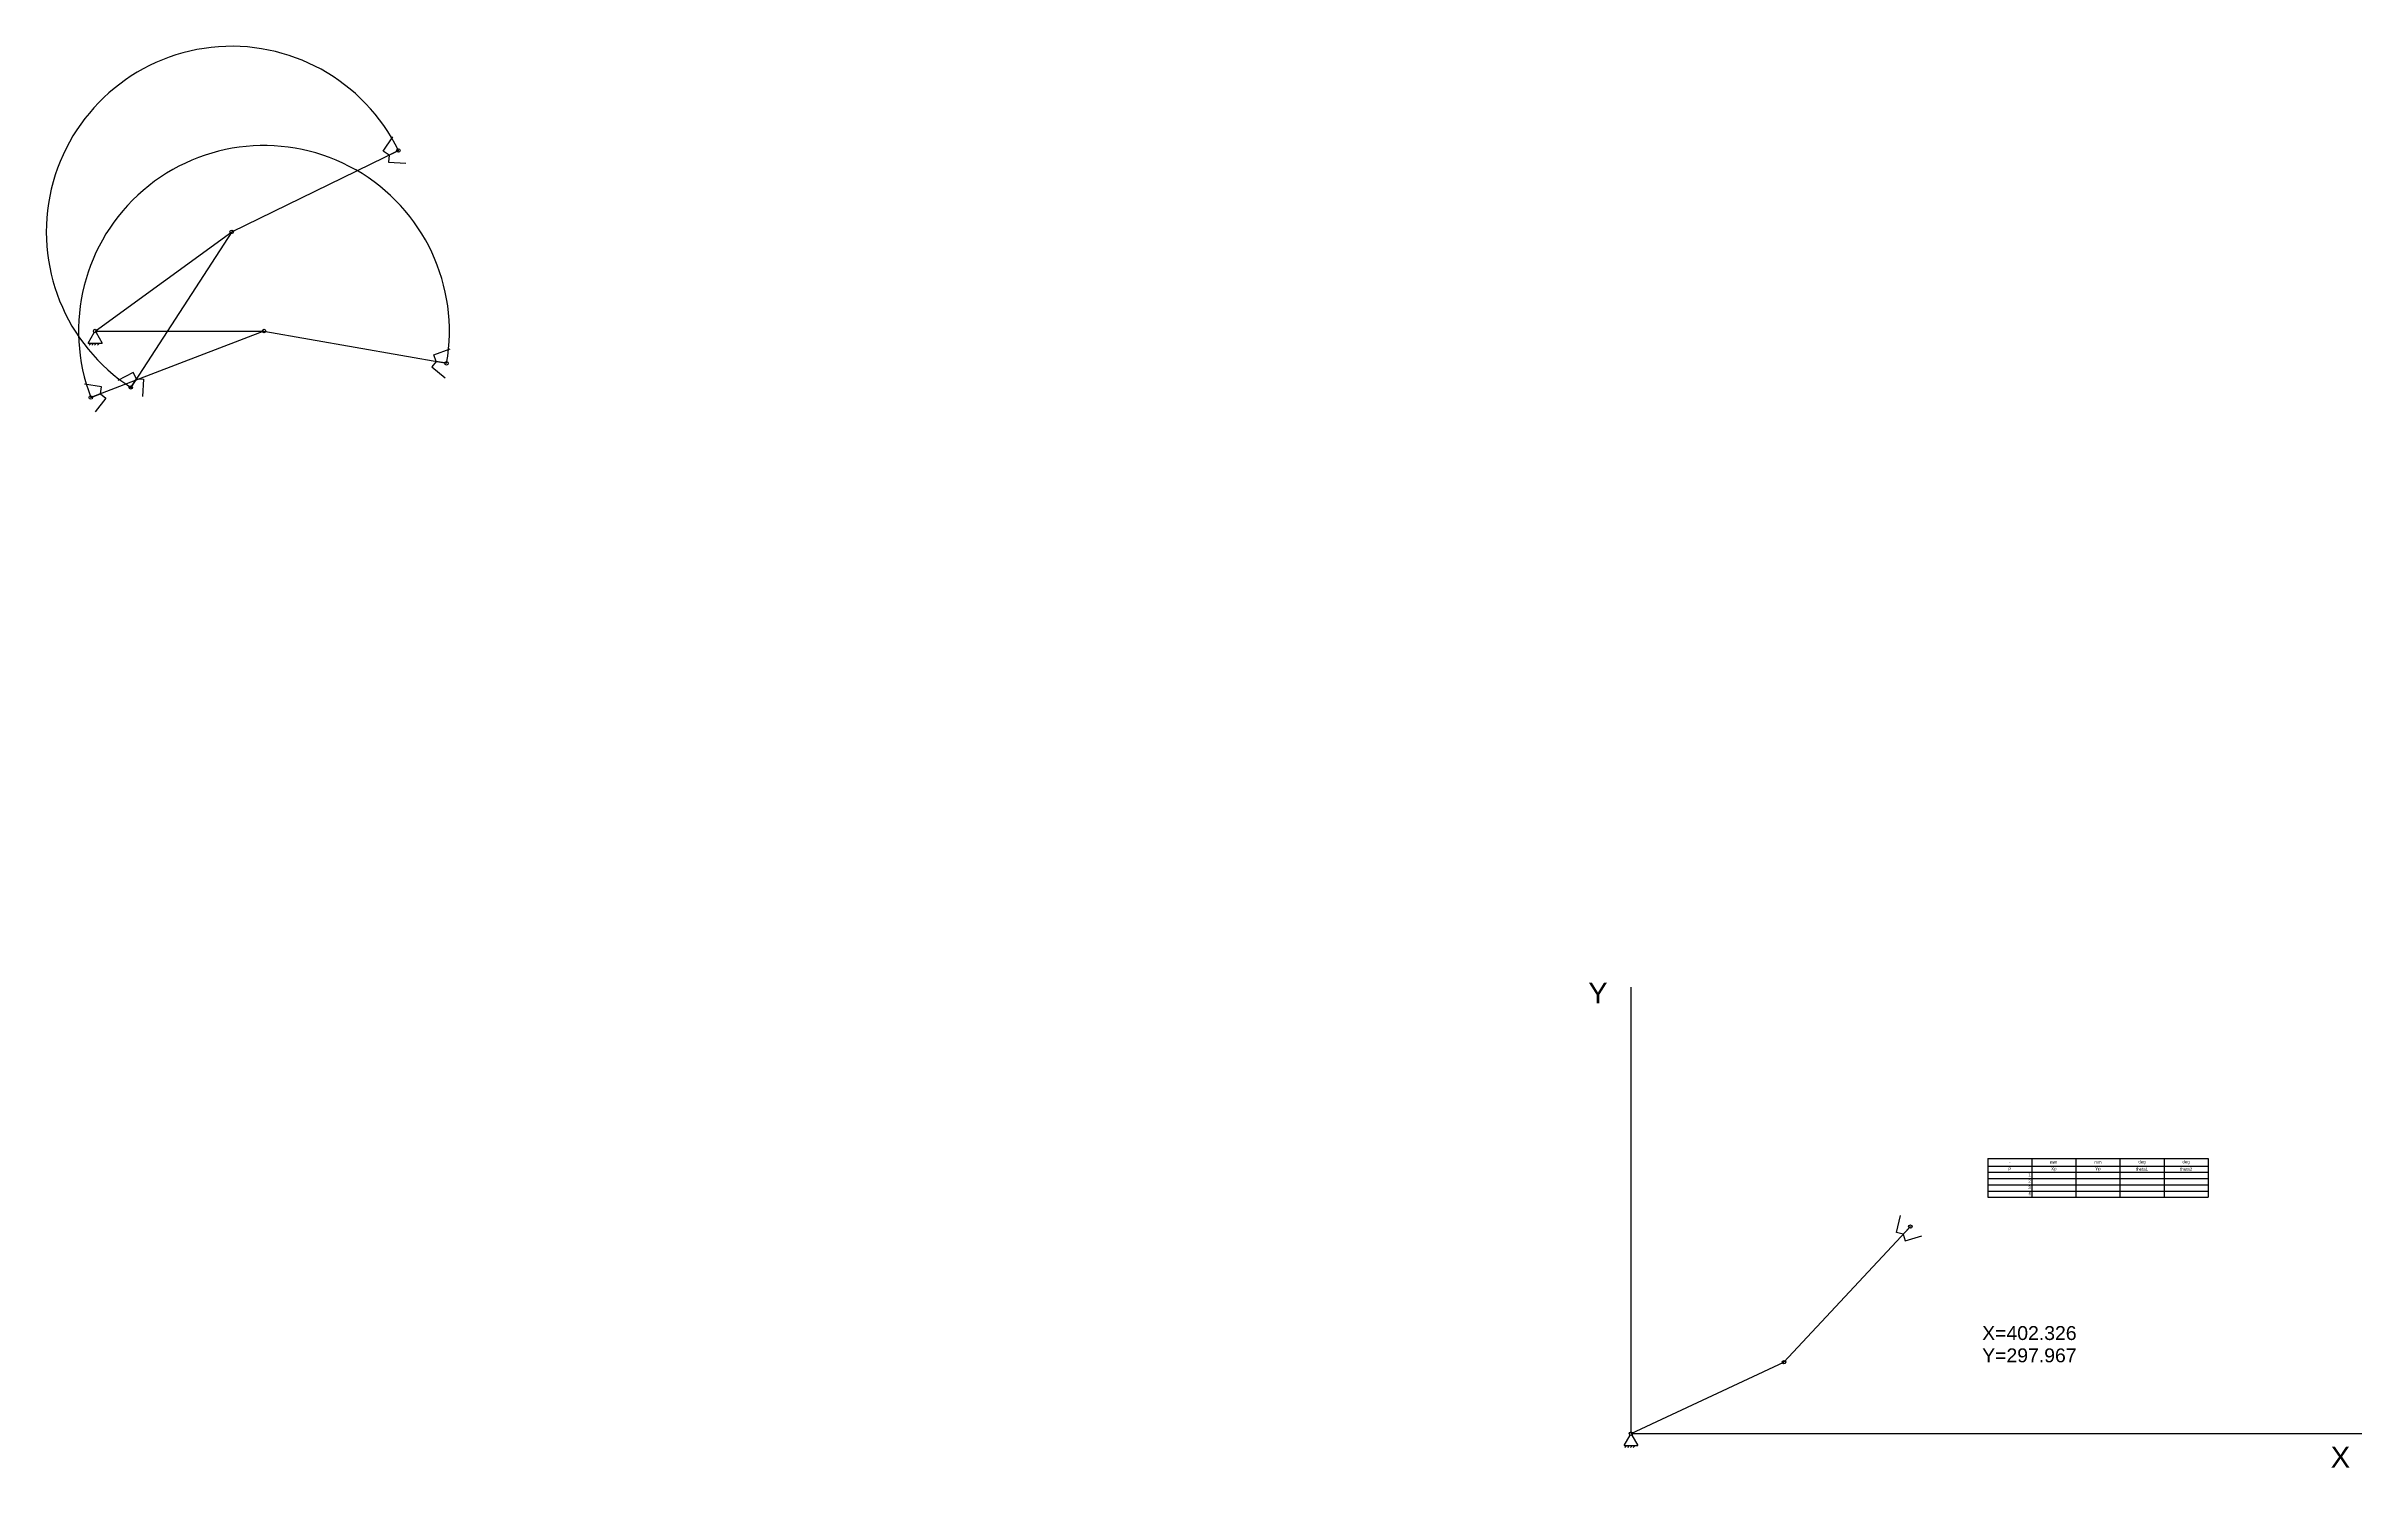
# Model space of a CAD drawing. Header units: millimetres. Extents: x 875 to 10533, y 576 to 5409.
# Drawn here: x 7199 to 10533, y 1201 to 3247 of the extents above; entities that cross this region are included whole.
import ezdxf

# ---------------------------------------------------------------- set-up
doc = ezdxf.new("R2010")
doc.units = ezdxf.units.MM
doc.styles.get("Standard").update_dxf_attribs({"font": 'arial.ttf'})

# ---------------------------------------------------------------- blocks, each defined once
blk = doc.blocks.new('Block1')
for p, q in [((-10, -17.3), (-1.3, -2.2)), ((-10, -17.3), (10, -17.3)), ((-8.8, -20.1), (-6, -17.3)), ((-4.8, -20.1), (-2, -17.3)), ((-0.8, -20.1), (2, -17.3)), ((1.3, -2.2), (10, -17.3)), ((3.2, -20.1), (6, -17.3))]:
    blk.add_line(p, q)
blk.add_circle((0, 0), 2.5)
blk = doc.blocks.new('Block2')
blk.add_line((0, 0), (243, 0))
for centre in [(0, 0), (243, 0)]:
    blk.add_circle(centre, 2.5)
blk = doc.blocks.new('Block3')
for p, q in [((0, 0), (267, 0)), ((247, 8.7), (268.7, 21.2)), ((252, 0), (247, 8.7)), ((252, 0), (247, -8.7)), ((267, 0), (252, 0)), ((247, -8.7), (268.7, -21.2))]:
    blk.add_line(p, q)
for centre in [(0, 0), (267, 0)]:
    blk.add_circle(centre, 2.5)
blk = doc.blocks.new('*T13')
at = {"color": 0, "linetype": 'ByBlock', "lineweight": -2, "transparency": 16777216}
for p, q in [((0, 0), (317.5, 0)), ((0, 0), (0, -56)), ((63.5, 0), (63.5, -56)), ((127, 0), (127, -56)), ((190.5, 0), (190.5, -56)), ((254, 0), (254, -56)), ((317.5, 0), (317.5, -56)), ((0, -11), (317.5, -11)), ((0, -20), (317.5, -20)), ((0, -29), (317.5, -29)), ((0, -38), (317.5, -38)), ((0, -47), (317.5, -47)), ((0, -56), (317.5, -56))]:
    blk.add_line(p, q, dxfattribs=at)
at = {"color": 0, "transparency": 16777216, "char_height": 4.5, "width": 60.5}
for s, insert, attachment_point in [('P', (31.75, -15.5), 5), ('-', (31.75, -5.5), 5), ('2', (62, -30.5), 3), ('1', (62, -21.5), 3), ('mm', (95.25, -5.5), 5), ('Xp', (95.25, -15.5), 5), ('mm', (158.75, -5.5), 5), ('Yp', (158.75, -15.5), 5), ('theta1', (222.25, -15.5), 5), ('deg', (222.25, -5.5), 5), ('theta2', (285.75, -15.5), 5), ('deg', (285.75, -5.5), 5), ('4', (62, -48.5), 3), ('3', (62, -39.5), 3)]:
    blk.add_mtext(s, dxfattribs=dict(at, insert=insert, attachment_point=attachment_point))

msp = doc.modelspace()

# ---------------------------------------------------------------- linework, layer by layer
for q in [(9481, 1892.9), (10533.2, 1250.2)]:
    msp.add_line((9481, 1250.2), q)
for centre, start, end in [((7466, 2979.8), 26, 237), ((7512.4, 2837), 350, 201)]:
    msp.add_arc(centre, 267, start, end)

# ---------------------------------------------------------------- block references
for name, p, rotation in [('Block3', (7466, 2979.8), 26), ('Block2', (7269.4, 2837), 36), ('Block3', (7466, 2979.8), 237), ('Block3', (7512.4, 2837), 201), ('Block3', (7512.4, 2837), 350.0000000000001), ('Block3', (9701.2, 1352.9), 46.99999999996821), ('Block2', (9481, 1250.2), 25.00000000003416)]:
    msp.add_blockref(name, p, dxfattribs=dict(rotation=rotation))
for name, p in [('Block1', (7269.4, 2837)), ('Block2', (7269.4, 2837)), ('*T13', (9994.6, 1646.3)), ('Block1', (9481, 1250.2))]:
    msp.add_blockref(name, p)

# ---------------------------------------------------------------- texts
for s, height, p in [('Y', 30, (9419.4, 1869.3)), ('X=402.326', 20, (9986.7, 1384.9)), ('Y=297.967', 20, (9986.7, 1352.8)), ('X', 30, (10488.6, 1201.2))]:
    msp.add_text(s, height=height).set_placement(p)

doc.saveas('drawing.dxf')
